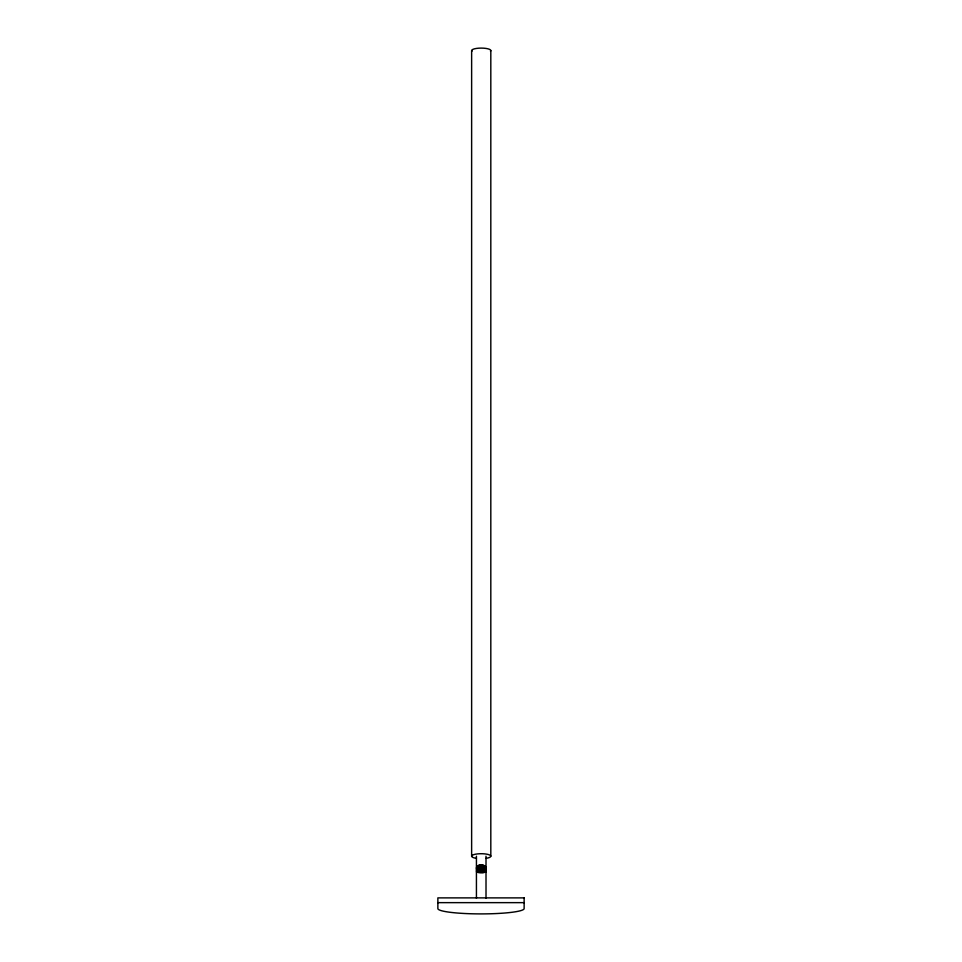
<?xml version="1.0" encoding="UTF-8"?>
<svg xmlns="http://www.w3.org/2000/svg" width="962" height="962" viewBox="0 0 962 962"><rect width="100%" height="100%" fill="white"/><g stroke="black" fill="none" stroke-linecap="round" stroke-linejoin="round"><path stroke-width="1.44" d="M485.377 869.696C488.504 864.008 475.456 862.962 476.599 868.914M476.599 871.776C477.693 873.075 486.063 873.063 485.377 871.62M437.866 902.645L524.134 902.645M490.812 50.577L490.812 856.192M486.014 856.204L486.014 898.243M485.858 867.267L485.858 872.125M485.377 866.485L485.377 872.281M484.62 865.824L484.62 872.414M483.621 865.319L483.621 872.522M482.467 864.994L482.467 872.582M481.228 864.886L481.228 872.606M479.99 864.994L479.99 872.582M478.823 865.319L478.823 872.522M477.837 865.824L477.837 872.414M477.08 866.485L477.08 872.281M476.599 867.267L476.599 872.125M476.43 856.204L476.43 898.243M471.633 50.577L471.633 856.192M471.969 51.226A9.584 2.477 0 0 1 481.228 48.1A9.584 2.477 0 0 1 490.488 51.226M476.43 858.344A9.584 2.477 0 0 1 473.881 854.593A9.584 2.477 0 0 1 488.564 854.593A9.584 2.477 0 0 1 486.014 858.344M524.134 897.883L437.866 897.883L437.866 908.573A43.134 5.327 0 0 0 481 913.9A43.134 5.327 0 0 0 524.134 908.573L524.134 897.883"/></g></svg>
